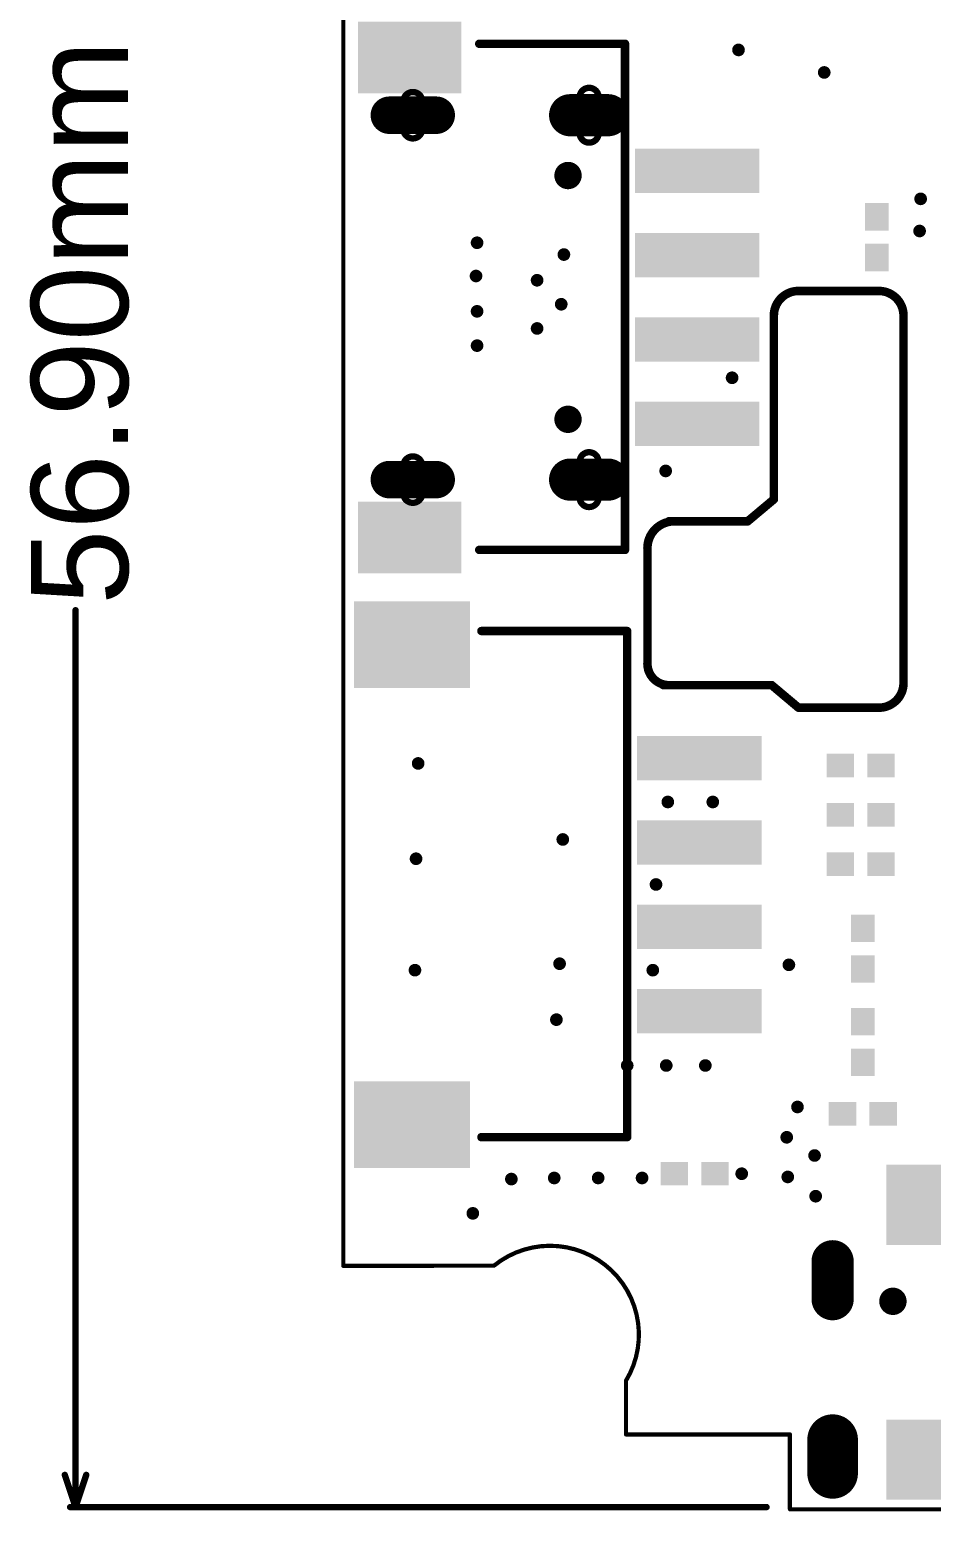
# Model space of a CAD drawing. Header units: millimetres. Extents: x -7 to 100, y 0 to 61.
# Drawn here: x -7.44 to 13.94, y -0.05 to 35.08 of the extents above; entities that cross this region are included whole.
import ezdxf

# ---------------------------------------------------------------- set-up
doc = ezdxf.new("R2010")
doc.units = ezdxf.units.MM
for name, color, linetype in [('KeepOutLayer', 6, 'Continuous'), ('PadHoleLayer', 156, 'Continuous'), ('TopOverlay', 2, 'Continuous'), ('TopSolder', 216, 'Continuous'), ('ViaHoleLayer', 16, 'Continuous')]:
    doc.layers.add(name, color=color, linetype=linetype)
doc.styles.get("Standard").update_dxf_attribs({"font": 'arial.ttf'})

# ---------------------------------------------------------------- blocks, each defined once
blk = doc.blocks.new('ESD0402_M_40')
at = {"layer": 'TopSolder'}
for points in [[(-0.808, -0.279), (-0.157, -0.279), (-0.808, 0.279), (-0.157, 0.279)], [(0.157, -0.279), (0.808, -0.279), (0.157, 0.279), (0.808, 0.279)]]:
    blk.add_solid(points, dxfattribs=at)
blk = doc.blocks.new('ESD0402_M_42')
at = {"layer": 'TopSolder'}
for points in [[(-0.808, -0.279), (-0.157, -0.279), (-0.808, 0.279), (-0.157, 0.279)], [(0.157, -0.279), (0.808, -0.279), (0.157, 0.279), (0.808, 0.279)]]:
    blk.add_solid(points, dxfattribs=at)
blk = doc.blocks.new('ESD0402_M_46')
at = {"layer": 'TopSolder'}
for points in [[(-0.808, -0.279), (-0.157, -0.279), (-0.808, 0.279), (-0.157, 0.279)], [(0.157, -0.279), (0.808, -0.279), (0.157, 0.279), (0.808, 0.279)]]:
    blk.add_solid(points, dxfattribs=at)
blk = doc.blocks.new('ESD0402_M_48')
at = {"layer": 'TopSolder'}
for points in [[(-0.808, -0.279), (-0.157, -0.279), (-0.808, 0.279), (-0.157, 0.279)], [(0.157, -0.279), (0.808, -0.279), (0.157, 0.279), (0.808, 0.279)]]:
    blk.add_solid(points, dxfattribs=at)
blk = doc.blocks.new('ESD0402_M_56')
at = {"layer": 'TopSolder'}
for points in [[(-0.808, -0.279), (-0.157, -0.279), (-0.808, 0.279), (-0.157, 0.279)], [(0.157, -0.279), (0.808, -0.279), (0.157, 0.279), (0.808, 0.279)]]:
    blk.add_solid(points, dxfattribs=at)
blk = doc.blocks.new('ESD0402_M_60')
at = {"layer": 'TopSolder'}
for points in [[(-0.808, -0.279), (-0.157, -0.279), (-0.808, 0.279), (-0.157, 0.279)], [(0.157, -0.279), (0.808, -0.279), (0.157, 0.279), (0.808, 0.279)]]:
    blk.add_solid(points, dxfattribs=at)
blk = doc.blocks.new('R0402_M_65')
at = {"layer": 'TopSolder'}
for points in [[(-0.808, -0.279), (-0.157, -0.279), (-0.808, 0.279), (-0.157, 0.279)], [(0.157, -0.279), (0.808, -0.279), (0.157, 0.279), (0.808, 0.279)]]:
    blk.add_solid(points, dxfattribs=at)
blk = doc.blocks.new('R0402_M_66')
at = {"layer": 'TopSolder'}
for points in [[(-0.808, -0.279), (-0.157, -0.279), (-0.808, 0.279), (-0.157, 0.279)], [(0.157, -0.279), (0.808, -0.279), (0.157, 0.279), (0.808, 0.279)]]:
    blk.add_solid(points, dxfattribs=at)
blk = doc.blocks.new('USB_C_B_76')
at = {"layer": 'PadHoleLayer'}
for points, const_width in [([(-4.545, 4.425), (-4.545, 5.075, -1), (-4.095, 5.075), (-4.095, 4.425, -1)], 0.15), ([(4.095, 4.425), (4.095, 5.075, -1), (4.545, 5.075), (4.545, 4.425, -1)], 0.15), ([(-4.545, 0.145), (-4.545, 0.995, -1), (-4.095, 0.995), (-4.095, 0.145, -1)], 0.15), ([(-3.052, 1.07, 1), (-2.728, 1.07, 1)], 0.325), ([(2.728, 1.07, 1), (3.052, 1.07, 1)], 0.325), ([(4.095, 0.145), (4.095, 0.995, -1), (4.545, 0.995), (4.545, 0.145, -1)], 0.15)]:
    blk.add_lwpolyline(points, format="xyb", close=True, dxfattribs=dict(at, const_width=const_width))
at = {"layer": 'TopSolder'}
for points, const_width in [([(-4.32, 5.15), (-4.32, 4.35)], 1.2), ([(4.32, 5.15), (4.32, 4.35)], 1.2), ([(-4.32, 1.02), (-4.32, 0.12)], 1), ([(4.32, 1.02), (4.32, 0.12)], 1)]:
    blk.add_lwpolyline(points, dxfattribs=dict(at, const_width=const_width))
for points, const_width in [([(-4.62, 5.15, 1), (-4.02, 5.15, 1)], 0.6), ([(4.02, 5.15, 1), (4.62, 5.15, 1)], 0.6), ([(-4.62, 4.35, 1), (-4.02, 4.35, 1)], 0.6), ([(4.02, 4.35, 1), (4.62, 4.35, 1)], 0.6), ([(-4.57, 1.02, 1), (-4.07, 1.02, 1)], 0.5), ([(4.07, 1.02, 1), (4.57, 1.02, 1)], 0.5), ([(-4.57, 0.12, 1), (-4.07, 0.12, 1)], 0.5), ([(4.07, 0.12, 1), (4.57, 0.12, 1)], 0.5)]:
    blk.add_lwpolyline(points, format="xyb", close=True, dxfattribs=dict(at, const_width=const_width))
for points in [[(-2.815, 1.145), (-2.965, 1.145), (-2.815, 0.995), (-2.965, 0.995)], [(2.965, 1.145), (2.815, 1.145), (2.965, 0.995), (2.815, 0.995)]]:
    blk.add_solid(points, dxfattribs=at)
blk = doc.blocks.new('USB_C_B_77')
at = {"layer": 'PadHoleLayer'}
for points, const_width in [([(-4.645, 4.975), (-3.995, 4.975, -1), (-3.995, 4.525), (-4.645, 4.525, -1)], 0.15), ([(3.995, 4.975), (4.645, 4.975, -1), (4.645, 4.525), (3.995, 4.525, -1)], 0.15), ([(-3.052, 1.07, 1), (-2.728, 1.07, 1)], 0.325), ([(2.728, 1.07, 1), (3.052, 1.07, 1)], 0.325), ([(-4.745, 0.795), (-3.895, 0.795, -1), (-3.895, 0.345), (-4.745, 0.345, -1)], 0.15), ([(3.895, 0.795), (4.745, 0.795, -1), (4.745, 0.345), (3.895, 0.345, -1)], 0.15)]:
    blk.add_lwpolyline(points, format="xyb", close=True, dxfattribs=dict(at, const_width=const_width))
at = {"layer": 'TopSolder'}
for points, const_width in [([(-4.32, 5.306), (-4.32, 4.195)], 0.889), ([(4.32, 5.306), (4.32, 4.195)], 0.889), ([(-4.32, 1.02), (-4.32, 0.12)], 1), ([(4.32, 1.02), (4.32, 0.12)], 1)]:
    blk.add_lwpolyline(points, dxfattribs=dict(at, const_width=const_width))
for points, const_width in [([(-4.542, 5.306, 1), (-4.098, 5.306, 1)], 0.445), ([(4.098, 5.306, 1), (4.542, 5.306, 1)], 0.445), ([(-4.542, 4.195, 1), (-4.098, 4.195, 1)], 0.445), ([(4.098, 4.195, 1), (4.542, 4.195, 1)], 0.445), ([(-4.57, 1.02, 1), (-4.07, 1.02, 1)], 0.5), ([(4.07, 1.02, 1), (4.57, 1.02, 1)], 0.5), ([(-4.57, 0.12, 1), (-4.07, 0.12, 1)], 0.5), ([(4.07, 0.12, 1), (4.57, 0.12, 1)], 0.5)]:
    blk.add_lwpolyline(points, format="xyb", close=True, dxfattribs=dict(at, const_width=const_width))
for points in [[(-2.815, 1.145), (-2.965, 1.145), (-2.815, 0.995), (-2.965, 0.995)], [(2.965, 1.145), (2.815, 1.145), (2.965, 0.995), (2.815, 0.995)]]:
    blk.add_solid(points, dxfattribs=at)
blk = doc.blocks.new('2_0MM_SMT_4P__1_5MM__81')
at = {"layer": 'TopOverlay', "const_width": 0.2}
for points in [[(-5.986, 5.004), (-5.986, 1.547)], [(6.014, 5.004), (6.014, 1.547)], [(-5.986, 1.547), (6.014, 1.547)]]:
    blk.add_lwpolyline(points, dxfattribs=at)
at = {"layer": 'TopOverlay', "const_width": 0.1}
for points in [[(-6.036, 5.004, 1), (-5.936, 5.004, 1)], [(5.964, 5.004, 1), (6.064, 5.004, 1)], [(-6.036, 1.547, 1), (-5.936, 1.547, 1)], [(-6.036, 1.547, 1), (-5.936, 1.547, 1)], [(5.964, 1.547, 1), (6.064, 1.547, 1)], [(5.964, 1.547, 1), (6.064, 1.547, 1)]]:
    blk.add_lwpolyline(points, format="xyb", close=True, dxfattribs=at)
at = {"layer": 'TopSolder'}
for points in [[(-4.664, 8.025), (-6.715, 8.025), (-4.664, 5.275), (-6.715, 5.275)], [(4.664, 5.275), (6.715, 5.275), (4.664, 8.025), (6.715, 8.025)], [(-3.525, -1.64), (-2.474, -1.64), (-3.525, 1.311), (-2.474, 1.311)], [(-1.525, -1.64), (-0.474, -1.64), (-1.525, 1.311), (-0.474, 1.311)], [(0.475, -1.64), (1.526, -1.64), (0.475, 1.311), (1.526, 1.311)], [(2.475, -1.64), (3.526, -1.64), (2.475, 1.311), (3.526, 1.311)]]:
    blk.add_solid(points, dxfattribs=at)
blk = doc.blocks.new('2_0MM_SMT_4P__1_5MM__87')
at = {"layer": 'TopOverlay', "const_width": 0.2}
for points in [[(-5.986, 5.004), (-5.986, 1.547)], [(6.014, 5.004), (6.014, 1.547)], [(-5.986, 1.547), (6.014, 1.547)]]:
    blk.add_lwpolyline(points, dxfattribs=at)
at = {"layer": 'TopOverlay', "const_width": 0.1}
for points in [[(-6.036, 5.004, 1), (-5.936, 5.004, 1)], [(5.964, 5.004, 1), (6.064, 5.004, 1)], [(-6.036, 1.547, 1), (-5.936, 1.547, 1)], [(-6.036, 1.547, 1), (-5.936, 1.547, 1)], [(5.964, 1.547, 1), (6.064, 1.547, 1)], [(5.964, 1.547, 1), (6.064, 1.547, 1)]]:
    blk.add_lwpolyline(points, format="xyb", close=True, dxfattribs=at)
at = {"layer": 'TopSolder'}
for points in [[(-4.839, 7.875), (-6.54, 7.875), (-4.839, 5.425), (-6.54, 5.425)], [(4.839, 5.425), (6.54, 5.425), (4.839, 7.875), (6.54, 7.875)], [(-3.525, -1.64), (-2.474, -1.64), (-3.525, 1.311), (-2.474, 1.311)], [(-1.525, -1.64), (-0.474, -1.64), (-1.525, 1.311), (-0.474, 1.311)], [(0.475, -1.64), (1.526, -1.64), (0.475, 1.311), (1.526, 1.311)], [(2.475, -1.64), (3.526, -1.64), (2.475, 1.311), (3.526, 1.311)]]:
    blk.add_solid(points, dxfattribs=at)
blk = doc.blocks.new('1_25MM_SMT_2P_182')
at = {"layer": 'TopSolder'}
for points in [[(-3.338, 1.345), (-1.437, 1.345), (-3.338, 4.446), (-1.437, 4.446)], [(4.608, 4.446), (2.707, 4.446), (4.608, 1.345), (2.707, 1.345)], [(-0.301, -0.851), (0.301, -0.851), (-0.301, 0.851), (0.301, 0.851)], [(0.949, -0.851), (1.551, -0.851), (0.949, 0.851), (1.551, 0.851)]]:
    blk.add_solid(points, dxfattribs=at)

msp = doc.modelspace()

# ---------------------------------------------------------------- linework, layer by layer
at = {"layer": 'KeepOutLayer'}
for points, const_width in [([(0, 5.77), (0, 51.765)], 0.1), ([(10.79, 28.885), (12.695, 28.885)], 0.203), ([(10.206, 23.944), (10.206, 28.301)], 0.203), ([(13.28, 19.588), (13.28, 28.301)], 0.203), ([(9.586, 23.424), (10.206, 23.944)], 0.203), ([(7.717, 23.424), (9.586, 23.424)], 0.203), ([(7.209, 20.046), (7.209, 22.789)], 0.203), ([(7.59, 19.538), (10.155, 19.538)], 0.203), ([(10.155, 19.538), (10.79, 19.004)], 0.203), ([(10.79, 19.004), (12.695, 19.004)], 0.203), ([(10.79, 19.004), (12.695, 19.004)], 0.203), ([(0, 5.77), (3.572, 5.776)], 0.1), ([(6.701, 1.773), (6.701, 3.049)], 0.1), ([(6.701, 1.773), (10.587, 1.773)], 0.1), ([(10.587, -0.001), (10.587, 1.773)], 0.1), ([(10.587, -0.001), (33.93, -0.001)], 0.1)]:
    msp.add_lwpolyline(points, dxfattribs=dict(at, const_width=const_width))
for points, const_width in [([(10.206, 28.301, -0.414214), (10.79, 28.885)], 0.203), ([(12.695, 28.885, -0.414214), (13.28, 28.301)], 0.203), ([(7.209, 22.789, -0.414214), (7.844, 23.424)], 0.203), ([(7.717, 19.538, -0.414214), (7.209, 20.046)], 0.203), ([(13.28, 19.588, -0.414214), (12.695, 19.004)], 0.203), ([(3.572, 5.776, -0.840894), (6.701, 3.049)], 0.1)]:
    msp.add_lwpolyline(points, format="xyb", dxfattribs=dict(at, const_width=const_width))
for points, const_width in [([(10.74, 28.885, 1), (10.841, 28.885, 1)], 0.102), ([(10.74, 28.885, 1), (10.841, 28.885, 1)], 0.102), ([(12.645, 28.885, 1), (12.746, 28.885, 1)], 0.102), ([(12.645, 28.885, 1), (12.746, 28.885, 1)], 0.102), ([(10.155, 28.301, 1), (10.257, 28.301, 1)], 0.102), ([(10.155, 28.301, 1), (10.257, 28.301, 1)], 0.102), ([(13.229, 28.301, 1), (13.33, 28.301, 1)], 0.102), ([(13.229, 28.301, 1), (13.33, 28.301, 1)], 0.102), ([(10.155, 23.944, 1), (10.257, 23.944, 1)], 0.102), ([(10.155, 23.944, 1), (10.257, 23.944, 1)], 0.102), ([(7.666, 23.424, 1), (7.768, 23.424, 1)], 0.102), ([(7.793, 23.424, 1), (7.895, 23.424, 1)], 0.102), ([(9.536, 23.424, 1), (9.637, 23.424, 1)], 0.102), ([(9.536, 23.424, 1), (9.637, 23.424, 1)], 0.102), ([(7.158, 22.789, 1), (7.26, 22.789, 1)], 0.102), ([(7.158, 22.789, 1), (7.26, 22.789, 1)], 0.102), ([(7.158, 20.046, 1), (7.26, 20.046, 1)], 0.102), ([(7.158, 20.046, 1), (7.26, 20.046, 1)], 0.102), ([(13.229, 19.588, 1), (13.33, 19.588, 1)], 0.102), ([(13.229, 19.588, 1), (13.33, 19.588, 1)], 0.102), ([(7.539, 19.538, 1), (7.641, 19.538, 1)], 0.102), ([(7.666, 19.538, 1), (7.768, 19.538, 1)], 0.102), ([(10.105, 19.538, 1), (10.206, 19.538, 1)], 0.102), ([(10.105, 19.538, 1), (10.206, 19.538, 1)], 0.102), ([(10.74, 19.004, 1), (10.841, 19.004, 1)], 0.102), ([(10.74, 19.004, 1), (10.841, 19.004, 1)], 0.102), ([(10.74, 19.004, 1), (10.841, 19.004, 1)], 0.102), ([(12.645, 19.004, 1), (12.746, 19.004, 1)], 0.102), ([(12.645, 19.004, 1), (12.746, 19.004, 1)], 0.102), ([(12.645, 19.004, 1), (12.746, 19.004, 1)], 0.102), ([(-0.025, 5.77, 1), (0.025, 5.77, 1)], 0.05), ([(-0.025, 5.77, 1), (0.025, 5.77, 1)], 0.05), ([(3.547, 5.776, 1), (3.597, 5.776, 1)], 0.05), ([(3.547, 5.776, 1), (3.597, 5.776, 1)], 0.05), ([(6.676, 3.049, 1), (6.726, 3.049, 1)], 0.05), ([(6.676, 3.049, 1), (6.726, 3.049, 1)], 0.05), ([(6.676, 1.773, 1), (6.726, 1.773, 1)], 0.05), ([(6.676, 1.773, 1), (6.726, 1.773, 1)], 0.05), ([(10.562, 1.773, 1), (10.612, 1.773, 1)], 0.05), ([(10.562, 1.773, 1), (10.612, 1.773, 1)], 0.05), ([(10.562, -0.001, 1), (10.612, -0.001, 1)], 0.05), ([(10.562, -0.001, 1), (10.612, -0.001, 1)], 0.05)]:
    msp.add_lwpolyline(points, format="xyb", close=True, dxfattribs=dict(at, const_width=const_width))
at = {"layer": 'TopOverlay', "const_width": 0.152}
for points in [[(-6.35, 0.051), (-6.35, 21.315)], [(-6.604, 0.813), (-6.35, 0.051)], [(-6.35, 0.051), (-6.096, 0.813)], [(-6.477, 0.051), (10.03, 0.051)]]:
    msp.add_lwpolyline(points, dxfattribs=at)
at = {"layer": 'TopOverlay', "const_width": 0.0762}
for points in [[(-6.388, 21.315, 1), (-6.312, 21.315, 1)], [(-6.642, 0.813, 1), (-6.566, 0.813, 1)], [(-6.134, 0.813, 1), (-6.058, 0.813, 1)], [(-6.515, 0.051, 1), (-6.439, 0.051, 1)], [(-6.388, 0.051, 1), (-6.312, 0.051, 1)], [(-6.388, 0.051, 1), (-6.312, 0.051, 1)], [(-6.388, 0.051, 1), (-6.312, 0.051, 1)], [(9.992, 0.051, 1), (10.069, 0.051, 1)]]:
    msp.add_lwpolyline(points, format="xyb", close=True, dxfattribs=at)
at = {"layer": 'ViaHoleLayer', "const_width": 0.15}
for points in [[(9.293, 34.6, 1), (9.443, 34.6, 1)], [(11.325, 34.066, 1), (11.475, 34.066, 1)], [(13.611, 31.069, 1), (13.761, 31.069, 1)], [(13.586, 30.307, 1), (13.736, 30.307, 1)], [(3.095, 30.028, 1), (3.245, 30.028, 1)], [(5.153, 29.748, 1), (5.303, 29.748, 1)], [(3.07, 29.24, 1), (3.22, 29.24, 1)], [(4.518, 29.139, 1), (4.668, 29.139, 1)], [(3.095, 28.402, 1), (3.245, 28.402, 1)], [(5.09, 28.57, 1), (5.24, 28.57, 1)], [(4.518, 27.996, 1), (4.668, 27.996, 1)], [(3.095, 27.589, 1), (3.245, 27.589, 1)], [(9.141, 26.827, 1), (9.291, 26.827, 1)], [(7.566, 24.618, 1), (7.716, 24.618, 1)], [(1.698, 17.683, 1), (1.848, 17.683, 1)], [(7.617, 16.769, 1), (7.767, 16.769, 1)], [(8.683, 16.769, 1), (8.833, 16.769, 1)], [(5.127, 15.88, 1), (5.277, 15.88, 1)], [(1.648, 15.423, 1), (1.798, 15.423, 1)], [(7.337, 14.813, 1), (7.487, 14.813, 1)], [(5.051, 12.934, 1), (5.201, 12.934, 1)], [(10.487, 12.908, 1), (10.637, 12.908, 1)], [(1.622, 12.781, 1), (1.772, 12.781, 1)], [(7.261, 12.781, 1), (7.411, 12.781, 1)], [(4.976, 11.608, 1), (5.126, 11.608, 1)], [(6.654, 10.521, 1), (6.804, 10.521, 1)], [(7.58, 10.521, 1), (7.73, 10.521, 1)], [(8.506, 10.521, 1), (8.656, 10.521, 1)], [(10.691, 9.538, 1), (10.841, 9.538, 1)], [(10.436, 8.819, 1), (10.586, 8.819, 1)], [(11.096, 8.387, 1), (11.246, 8.387, 1)], [(9.369, 7.955, 1), (9.519, 7.955, 1)], [(3.908, 7.828, 1), (4.058, 7.828, 1)], [(4.924, 7.854, 1), (5.074, 7.854, 1)], [(5.966, 7.854, 1), (6.116, 7.854, 1)], [(7.007, 7.854, 1), (7.157, 7.854, 1)], [(10.461, 7.879, 1), (10.611, 7.879, 1)], [(11.122, 7.422, 1), (11.272, 7.422, 1)], [(2.994, 7.015, 1), (3.144, 7.015, 1)]]:
    msp.add_lwpolyline(points, format="xyb", close=True, dxfattribs=at)

# ---------------------------------------------------------------- block references
for name, p, rotation in [('2_0MM_SMT_4P__1_5MM__87', (8.225, 28.732), 90), ('USB_C_B_77', (6.396, 28.732), 90), ('ESD0402_M_56', (12.645, 30.16), 90), ('2_0MM_SMT_4P__1_5MM__81', (8.276, 14.808), 90), ('R0402_M_65', (12.314, 13.289), 270), ('R0402_M_66', (12.314, 11.079), 90), ('1_25MM_SMT_2P_182', (17.318, 3.561), 90), ('USB_C_B_76', (15.919, 6), 180)]:
    msp.add_blockref(name, p, dxfattribs=dict(rotation=rotation))
for name, p in [('ESD0402_M_42', (12.264, 17.633)), ('ESD0402_M_40', (12.264, 16.464)), ('ESD0402_M_60', (12.264, 15.296)), ('ESD0402_M_48', (12.316, 9.373)), ('ESD0402_M_46', (8.327, 7.955))]:
    msp.add_blockref(name, p)

# ---------------------------------------------------------------- texts
at = {"layer": 'TopOverlay'}
msp.add_text('56.90mm', height=2.3, rotation=90, dxfattribs=at).set_placement((-5.104, 21.442))

doc.saveas('drawing.dxf')
